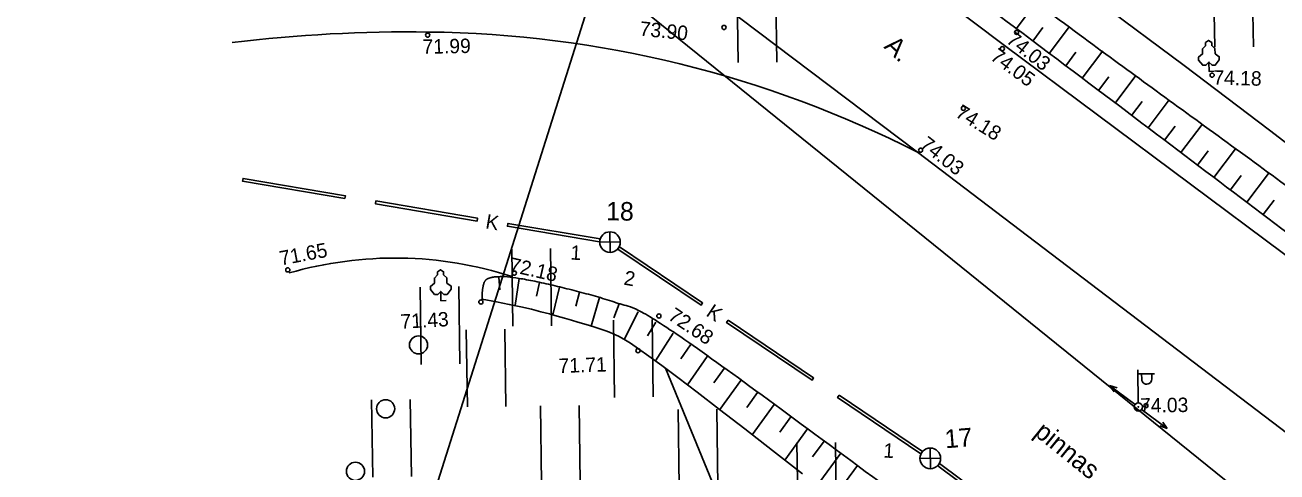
# Model space of a CAD drawing. Extents: x 631826 to 632288, y 6446421 to 6447170.
# Drawn here: x 632084.7 to 632145.4, y 6446919.3 to 6446941 of the extents above; entities that cross this region are included whole.
import ezdxf

# ---------------------------------------------------------------- set-up
doc = ezdxf.new("R2010")
doc.units = 0
for name, color, linetype in [('41', 7, 'Continuous'), ('ASFBET', 7, 'Continuous'), ('HALJASTUS', 7, 'Continuous'), ('HORISONTAALID', 7, 'Continuous'), ('KAEVU_NR', 7, 'Continuous'), ('KAEVUD', 7, 'Continuous'), ('KANAL', 7, 'Continuous'), ('KORGUSED', 7, 'Continuous'), ('PIIRID', 7, 'Continuous'), ('POSTID', 7, 'Continuous'), ('PUUD', 7, 'Continuous'), ('VALLID', 7, 'Continuous'), ('VESI', 7, 'Continuous')]:
    doc.layers.add(name, color=color, linetype=linetype)

# ---------------------------------------------------------------- blocks, each defined once
blk = doc.blocks.new('KK')
for p, q in [((-10, 0), (10, 0)), ((0, -10), (0, 10))]:
    blk.add_line(p, q)
blk.add_circle((0, 0), 10)
blk = doc.blocks.new('PL')
at = {"layer": 'PUUD'}
blk.add_lwpolyline([(0, 9), (3, 6), (6, 6), (10, 11), (10, 14), (6, 17), (6, 22), (3, 25), (3, 28), (0, 30), (-3, 28), (-3, 25), (-6, 22), (-6, 17), (-10, 14), (-10, 11), (-6, 6), (-3, 6), (0, 9), (0, 0), (5, 0)], dxfattribs=at)
blk = doc.blocks.new('METS1')
blk.add_circle((0, 0), 4.41)
blk = doc.blocks.new('HEIN')
at = {"layer": '41'}
for p, q in [((-10.58, -0.81), (-10.58, 49.19)), ((14.42, -0.81), (14.42, 49.19))]:
    blk.add_line(p, q, dxfattribs=at)
blk = doc.blocks.new('LAT3')
for radius in [2.5, 0.167]:
    blk.add_circle((0, 0), radius)
blk = doc.blocks.new('NOOLM')
for p, q in [((2.5, 0), (21.84, 0)), ((21.84, 0), (17.33, 1.5)), ((21.84, 0), (17.33, -1.48))]:
    blk.add_line(p, q)
blk = doc.blocks.new('LAT11')
for p, q in [((0, 2.5), (0, 22.5)), ((0, 20), (10, 20)), ((2.27, 16.79), (2.27, 20)), ((8.39, 16.79), (8.39, 20))]:
    blk.add_line(p, q)
blk.add_circle((0, 0), 2.5)
blk.add_arc((5.33, 16.79), 3.06, 180, 0)

msp = doc.modelspace()

# ---------------------------------------------------------------- linework, layer by layer
at = {"layer": 'ASFBET'}
for points in [[(632183.449, 6446901.208), (632176.533, 6446906.537), (632170.457, 6446910.891), (632169.026, 6446912.105), (632150.218, 6446926.57), (632132.16, 6446940.03), (632104.726, 6446960.709), (632079.387, 6446979.534), (632066.109, 6446989.379), (632051.785, 6447001.012), (632036.563, 6447012.681)], [(632180.289, 6446894.829), (632165.393, 6446906.352), (632145.917, 6446921.18), (632127.952, 6446934.848), (632103.032, 6446953.689), (632075.831, 6446974.133)]]:
    msp.add_lwpolyline(points, dxfattribs=at)
for centre, radius, start, end in [((632103.273, 6446868.822), 71.872, 89.24847, 96.85097), ((632103.636, 6446887.176), 53.515, 62.97549, 89.37954), ((632102.592, 6446911.254), 18.463, 72.05931, 106.11829)]:
    msp.add_arc(centre, radius, start, end, dxfattribs=at)
at = {"layer": 'HORISONTAALID'}
msp.add_line((632122.04, 6446908.971), (632115.723, 6446924.367), dxfattribs=at)
at = {"layer": 'KANAL'}
for points in [[(632100.168, 6446932.603), (632095.206, 6446933.446), (632095.23, 6446933.583), (632100.191, 6446932.741)], [(632106.576, 6446931.514), (632101.647, 6446932.351), (632101.67, 6446932.489), (632106.599, 6446931.652)], [(632112.524, 6446930.504), (632108.055, 6446931.263), (632108.078, 6446931.401), (632112.547, 6446930.642)], [(632113.482, 6446930.267), (632117.521, 6446927.538), (632117.443, 6446927.422), (632113.403, 6446930.151)], [(632118.764, 6446926.698), (632122.906, 6446923.899), (632122.828, 6446923.783), (632118.686, 6446926.582)], [(632124.15, 6446923.059), (632128.189, 6446920.33), (632128.11, 6446920.214), (632124.071, 6446922.943)], [(632129.006, 6446919.749), (632131.057, 6446918.219), (632130.974, 6446918.106), (632128.923, 6446919.637)]]:
    msp.add_lwpolyline(points, close=True, dxfattribs=at)
at = {"layer": 'KORGUSED'}
for centre in [(632104.185, 6446940.537), (632118.555, 6446940.909), (632132.751, 6446940.668), (632132.059, 6446939.878), (632142.236, 6446938.593), (632130.172, 6446936.984), (632128.094, 6446934.952), (632097.396, 6446929.141), (632108.384, 6446928.985), (632106.764, 6446927.584), (632115.399, 6446926.902), (632114.383, 6446925.223), (632139.026, 6446922.551)]:
    msp.add_circle(centre, 0.1, dxfattribs=at)
at = {"layer": 'PIIRID'}
for p, q in [((632093.994, 6446885.102), (632112.371, 6446943.239)), ((632112.696, 6446943.337), (632177.134, 6446891.262))]:
    msp.add_line(p, q, dxfattribs=at)
at = {"layer": 'VALLID'}
for p, q in [((632132.738, 6446940.849), (632133.716, 6446942.15)), ((632133.538, 6446940.248), (632134.028, 6446940.901)), ((632134.336, 6446939.647), (632135.323, 6446940.957)), ((632135.136, 6446939.045), (632135.631, 6446939.703)), ((632135.935, 6446938.444), (632136.93, 6446939.767)), ((632136.733, 6446937.843), (632137.234, 6446938.507)), ((632137.532, 6446937.241), (632138.539, 6446938.577)), ((632138.331, 6446936.639), (632138.837, 6446937.311)), ((632139.129, 6446936.037), (632140.148, 6446937.389)), ((632139.928, 6446935.436), (632140.44, 6446936.115)), ((632140.727, 6446934.833), (632141.757, 6446936.201)), ((632141.524, 6446934.232), (632142.043, 6446934.919)), ((632142.323, 6446933.63), (632143.365, 6446935.012)), ((632143.122, 6446933.028), (632143.646, 6446933.722)), ((632143.92, 6446932.426), (632144.972, 6446933.822)), ((632144.719, 6446931.824), (632145.247, 6446932.525)), ((632107.63, 6446928.793), (632107.679, 6446928.171)), ((632108.626, 6446928.716), (632108.422, 6446927.407)), ((632109.608, 6446928.531), (632109.467, 6446927.865)), ((632110.583, 6446928.31), (632110.258, 6446926.954)), ((632111.553, 6446928.064), (632111.372, 6446927.377)), ((632112.516, 6446927.795), (632112.116, 6446926.416)), ((632113.47, 6446927.498), (632113.216, 6446926.814)), ((632114.386, 6446927.098), (632113.718, 6446925.77)), ((632115.254, 6446926.603), (632114.854, 6446925.947)), ((632116.098, 6446926.066), (632115.231, 6446924.732)), ((632116.927, 6446925.507), (632116.468, 6446924.83)), ((632117.747, 6446924.935), (632116.787, 6446923.563)), ((632118.563, 6446924.357), (632118.066, 6446923.661)), ((632119.376, 6446923.775), (632118.353, 6446922.36)), ((632120.186, 6446923.189), (632119.666, 6446922.468)), ((632120.996, 6446922.601), (632119.93, 6446921.138)), ((632121.803, 6446922.012), (632121.262, 6446921.268)), ((632122.611, 6446921.422), (632121.505, 6446919.911)), ((632123.417, 6446920.831), (632122.855, 6446920.064)), ((632124.224, 6446920.24), (632123.081, 6446918.681)), ((632125.03, 6446919.648), (632124.45, 6446918.857))]:
    msp.add_line(p, q, dxfattribs=at)
msp.add_lwpolyline([(632106.819, 6446927.716), (632107.516, 6446927.591), (632108.141, 6446927.468), (632108.705, 6446927.346), (632109.212, 6446927.227), (632109.671, 6446927.113), (632110.086, 6446927.002), (632110.468, 6446926.895), (632110.821, 6446926.795), (632111.153, 6446926.7), (632111.465, 6446926.61), (632111.758, 6446926.524), (632112.034, 6446926.441), (632112.295, 6446926.36), (632112.542, 6446926.28), (632112.775, 6446926.199), (632112.997, 6446926.117), (632113.211, 6446926.029), (632113.439, 6446925.923), (632113.7, 6446925.779), (632114.019, 6446925.583), (632114.418, 6446925.316), (632114.919, 6446924.961), (632115.544, 6446924.502), (632116.317, 6446923.922), (632117.253, 6446923.207), (632118.342, 6446922.369), (632119.568, 6446921.419), (632120.912, 6446920.373), (632122.359, 6446919.246)], dxfattribs=at)
for points in [[(632173.128, 6446912.702), (632171.862, 6446912.394), (632171.078, 6446912.212), (632170.563, 6446912.274), (632170.217, 6446912.542), (632169.703, 6446913.116), (632150.877, 6446927.152), (632132.917, 6446940.751), (632105.155, 6446961.497), (632097.623, 6446967.199), (632097.235, 6446967.572), (632097.235, 6446967.572), (632097.099, 6446967.944), (632097.228, 6446968.562), (632097.28, 6446969.657), (632097.403, 6446970.616), (632097.563, 6446971.671), (632097.747, 6446972.824), (632098.009, 6446973.718), (632098.373, 6446974.544), (632098.669, 6446975.404), (632099.033, 6446976.264), (632099.431, 6446977.194), (632099.738, 6446977.679)], [(632173.128, 6446912.702), (632172.363, 6446912.877), (632171.659, 6446913.054), (632171.175, 6446913.339), (632170.501, 6446913.943), (632169.339, 6446914.851), (632151.87, 6446928.878), (632133.915, 6446941.87), (632106.466, 6446962.713), (632098.945, 6446968.357), (632098.297, 6446968.543), (632098.362, 6446968.715), (632098.115, 6446969.326), (632097.93, 6446970.18), (632097.563, 6446971.671)], [(632106.819, 6446927.716), (632106.827, 6446928.535), (632107.233, 6446928.814), (632108.279, 6446928.82), (632110.665, 6446928.316), (632113.278, 6446927.6), (632115.302, 6446926.844), (632127.93, 6446917.481), (632142.759, 6446906.764), (632167.991, 6446888.622), (632169.444, 6446887.616), (632170.345, 6446886.657), (632169.817, 6446885.501), (632165.359, 6446874.381), (632160.384, 6446860.551), (632160.127, 6446859.315), (632160.135, 6446857.935), (632160.234, 6446856.648), (632160.73, 6446855.493), (632161.228, 6446854.2), (632161.999, 6446852.549), (632162.642, 6446851.924), (632169.86, 6446847.872), (632178.874, 6446842.236), (632180.19, 6446841.229), (632181.989, 6446839.954), (632183.524, 6446837.992), (632185.926, 6446834.178), (632188.902, 6446831.123), (632192.989, 6446827.965), (632195.375, 6446826.416)]]:
    msp.add_open_spline(points, degree=2, dxfattribs=at)
at = {"layer": 'VESI'}
msp.add_lwpolyline([(632126.26, 6446949.778), (632128.2, 6446948.377), (632132.6, 6446945.184), (632136.795, 6446942.104), (632140.886, 6446939.057), (632145.018, 6446935.926), (632149.335, 6446932.6), (632153.98, 6446928.965), (632159.097, 6446924.908), (632164.832, 6446920.317), (632171.327, 6446915.078)], dxfattribs=at)

# ---------------------------------------------------------------- block references
at = {"layer": 'HALJASTUS', "rotation": 0.8214575902416522}
for name, p, xscale, yscale in [('HEIN', (632143.154, 6446940.019), 0.0749966077754154, 0.07499660777541538), ('HEIN', (632120.041, 6446939.276), 0.0749966077754154, 0.07499660777541538), ('HEIN', (632109.111, 6446926.476), 0.0749966077754154, 0.07499660777541538), ('HEIN', (632104.662, 6446924.623), 0.0749966077754154, 0.07499660777541538), ('HEIN', (632114.041, 6446923.023), 0.0749966077754154, 0.07499660777541538), ('HEIN', (632106.9, 6446922.559), 0.0749966077754154, 0.07499660777541538), ('METS1', (632103.741, 6446925.5), 0.09999547703388718, 0.0999954770338872), ('HEIN', (632102.308, 6446919.153), 0.0749966077754154, 0.07499660777541538), ('METS1', (632102.142, 6446922.399), 0.09999547703388718, 0.0999954770338872), ('HEIN', (632110.498, 6446918.86), 0.0749966077754154, 0.07499660777541538), ('HEIN', (632117.179, 6446918.682), 0.0749966077754154, 0.07499660777541538), ('HEIN', (632122.938, 6446917.066), 0.0749966077754154, 0.07499660777541538), ('METS1', (632100.679, 6446919.367), 0.09999547703388718, 0.0999954770338872)]:
    msp.add_blockref(name, p, dxfattribs=dict(at, xscale=xscale, yscale=yscale))
at = {"layer": 'KAEVUD', "xscale": 0.04999773851694359, "yscale": 0.0499977385169436, "rotation": 0.8214575902416522}
for p in [(632113.028, 6446930.489), (632128.564, 6446919.992)]:
    msp.add_blockref('KK', p, dxfattribs=at)
at = {"layer": 'POSTID'}
for name, p, xscale, yscale, rotation in [('LAT11', (632138.658, 6446922.49), 0.07999638162710976, 0.07999638162710973, 0.8214575902416523), ('NOOLM', (632138.665, 6446922.487), 0.07999638162710974, 0.07999638162710976, 143.31202888994096), ('LAT3', (632138.658, 6446922.49), 0.07999638162710976, 0.07999638162710973, 0.8214575902416523), ('LAT3', (632138.658, 6446922.49), 0.07999638162710976, 0.07999638162710973, 0.8214575902416523), ('LAT3', (632138.658, 6446922.49), 0.07999638162710976, 0.07999638162710973, 0.8214575902416523), ('NOOLM', (632138.658, 6446922.49), 0.07999638162710974, 0.07999638162710974, -36.69130548231055)]:
    msp.add_blockref(name, p, dxfattribs=dict(at, xscale=xscale, yscale=yscale, rotation=rotation))
at = {"layer": 'PUUD', "xscale": 0.04999773851694359, "yscale": 0.0499977385169436, "rotation": 0.8214575902416522}
for p in [(632142.09, 6446938.776), (632104.826, 6446927.647)]:
    msp.add_blockref('PL', p, dxfattribs=at)

# ---------------------------------------------------------------- texts
at = {"layer": 'ASFBET'}
for s, rotation, p in [('A.', 316.66194, (632126.281, 6446939.945)), ('pinnas', 321.09334, (632133.558, 6446921.151))]:
    msp.add_text(s, height=0.9, rotation=rotation, dxfattribs=at).set_placement(p)
at = {"layer": 'KAEVU_NR'}
for s, height, rotation, p in [('18', 0.9, 359.35407, (632112.836, 6446931.545)), ('1', 0.699, 356.74064, (632111.094, 6446929.644)), ('2', 0.7, 349.52184, (632113.662, 6446928.433)), ('17', 0.899, 4.63185, (632129.303, 6446920.48)), ('1', 0.699, 356.74064, (632126.272, 6446920.035))]:
    msp.add_text(s, height=height, rotation=rotation, dxfattribs=at).set_placement(p)
at = {"layer": 'KANAL'}
for height, rotation, p in [(0.699, 350.35922, (632106.957, 6446931.165)), (0.7, 325.95296, (632117.645, 6446926.947))]:
    msp.add_text('K', height=height, rotation=rotation, dxfattribs=at).set_placement(p)
at = {"layer": 'KORGUSED'}
for s, height, rotation, p in [(' 73.90', 0.699, 354.17139, (632114.185, 6446940.542)), (' 74.03', 0.7, 321.64398, (632132.001, 6446940.374)), (' 71.99', 0.699, 1.10386, (632103.681, 6446939.622)), (' 74.05', 0.7, 323.32077, (632131.222, 6446939.544)), (' 74.18', 0.7, 358.58277, (632142.029, 6446938.141)), (' 74.18', 0.7, 328.30929, (632129.514, 6446936.748)), (' 74.03', 0.699, 321.81674, (632127.805, 6446935.289)), (' 71.65', 0.699, 10.66129, (632096.81, 6446929.302)), (' 72.18', 0.7, 347.26328, (632107.854, 6446929.13)), (' 72.68', 0.7, 326.16106, (632115.576, 6446926.917)), (' 71.43', 0.699, 3.08829, (632102.624, 6446926.27)), (' 71.71', 0.7, 1.89991, (632110.279, 6446924.126)), (' 74.03', 0.7, 0.82146, (632138.485, 6446922.207))]:
    msp.add_text(s, height=height, rotation=rotation, dxfattribs=at).set_placement(p)

doc.saveas('drawing.dxf')
